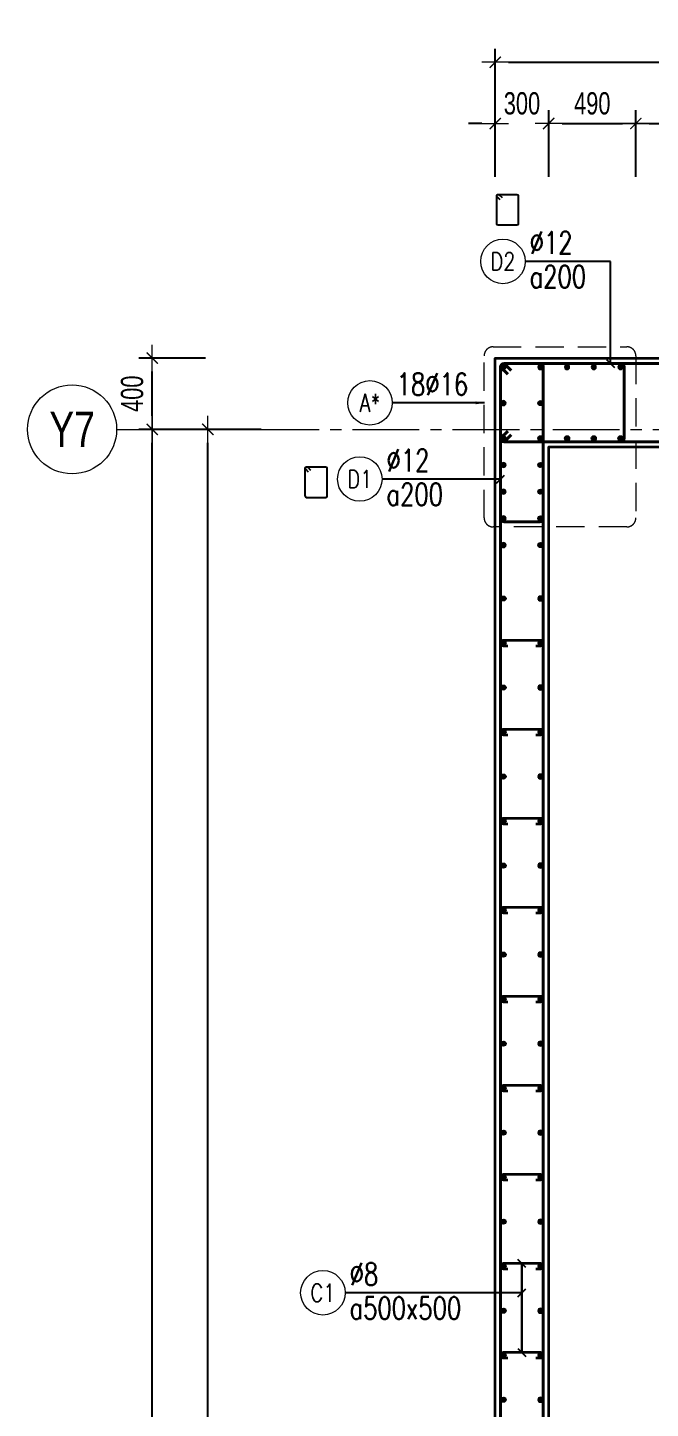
# Model space of a CAD drawing. Header units: millimetres. Extents: x 931337 to 1117500, y 19732 to 157199.
# Drawn here: x 1006675 to 1010173, y 111140 to 118895 of the extents above; entities that cross this region are included whole.
import ezdxf
from ezdxf.enums import TextEntityAlignment as Align

# ---------------------------------------------------------------- set-up
doc = ezdxf.new("R2010")
doc.units = ezdxf.units.MM
doc.header["$MEASUREMENT"] = 0
doc.linetypes.add('HIDDEN2', pattern=[4.7625, 3.175, -1.5875])
doc.linetypes.add('OF_Grid_1$0$CENTER2', pattern=[1.125, 0.75, -0.125, 0.125, -0.125])
doc.layers.get('0').update_dxf_attribs({"lineweight": 20})
doc.layers.get('Defpoints').update_dxf_attribs({"color": 151, "lineweight": 9})
for name, color, linetype, lineweight in [('KC-LEADER', 153, 'Continuous', 18), ('KC-THEP', 6, 'Continuous', 40), ('NDC_S_DIM', 1, 'Continuous', 15), ('NDC_S_HIDDEN', 8, 'HIDDEN2', 13), ('NDC_S_LEADER', 1, 'Continuous', 15), ('NDC_S_REBAR', 4, 'Continuous', 35), ('NDC_S_STIRRUP', 4, 'Continuous', 40), ('NDC_S_VN TEXT', 7, 'Continuous', 20), ('NDC_S_WALL', 6, 'Continuous', 35), ('OF_Grid_1$0$NDC_S_AXIS', 5, 'OF_Grid_1$0$CENTER2', 13), ('OF_Grid_1$0$NDC_S_SYMBOL', 1, 'Continuous', 15), ('OF_Grid_1$0$NDC_S_TEXT SYMBOL', 7, 'Continuous', 20)]:
    doc.layers.add(name, color=color, linetype=linetype, lineweight=lineweight)
doc.layers.add('Ligature', color=1, linetype='Continuous')
doc.styles.add('NDC_ARIAL', font='arial.ttf', dxfattribs={"width": 0.85})
doc.styles.add('NDC_DIM', font='', dxfattribs={"width": 0.75})
doc.styles.add('NDC_EN TXT', font='romans.shx', dxfattribs={"width": 0.8})
doc.styles.add('OF_Grid_1$0$NDC_ANNO', font='', dxfattribs={"width": 0.8})
doc.styles.get('NDC_DIM').set_extended_font_data('Dotum')
doc.styles.get('OF_Grid_1$0$NDC_ANNO').set_extended_font_data('Dotum')
doc.dimstyles.new('NDC_1-50', dxfattribs={"dimscale": 50, "dimtxt": 2.5, "dimasz": 1, "dimexe": 1.5, "dimexo": 0, "dimgap": 0.8, "dimtad": 1, "dimdec": 0, "dimdsep": 46, "dimtxsty": 'NDC_ARIAL', "dimblk": 'DIMMARK', "dimcen": 49999.938995, "dimdle": 1.5, "dimclrd": 1, "dimclre": 1, "dimclrt": 3, "dimadec": 0, "dimazin": 0, "dimtfac": 1, "dimtdec": 0, "dimtix": 1, "dimtmove": 2, "dimatfit": 3, "dimfxl": 1, "dimarcsym": 0})
doc.dimstyles.new('NDC_dim_30', dxfattribs={"dimscale": 30, "dimtxt": 2.5, "dimasz": 1.5, "dimexe": 1.5, "dimexo": 2.5, "dimgap": 1, "dimtad": 1, "dimdec": 0, "dimzin": 0, "dimdsep": 46, "dimtxsty": 'NDC_DIM', "dimblk": 'DIMMARK', "dimcen": 0.09, "dimdle": 1.2, "dimclrd": 1, "dimclre": 1, "dimclrt": 3, "dimadec": 0, "dimazin": 0, "dimtfac": 1, "dimtdec": 0, "dimtix": 1, "dimtofl": 0, "dimtmove": 0, "dimatfit": 3, "dimfxl": 6, "dimfxlon": 1, "dimtolj": 1, "dimtzin": 0, "dimarcsym": 0})
doc.dimstyles.new('NDC_dim_50', dxfattribs={"dimscale": 50, "dimtxt": 2.5, "dimasz": 1.5, "dimexe": 1.5, "dimexo": 2.5, "dimgap": 1, "dimtad": 1, "dimdec": 0, "dimzin": 0, "dimdsep": 46, "dimtxsty": 'NDC_DIM', "dimblk": 'DIMMARK', "dimcen": 0.09, "dimdle": 1.2, "dimclrd": 1, "dimclre": 1, "dimclrt": 3, "dimadec": 0, "dimazin": 0, "dimtfac": 1, "dimtdec": 0, "dimtix": 1, "dimtofl": 0, "dimtmove": 0, "dimatfit": 3, "dimfxl": 6, "dimfxlon": 1, "dimtolj": 1, "dimtzin": 0, "dimarcsym": 0})

# ---------------------------------------------------------------- blocks, each defined once
blk = doc.blocks.new('*U86')
at = {"layer": 'OF_Grid_1$0$NDC_S_SYMBOL'}
blk.add_line((5, 0), (9, 0), dxfattribs=at)
blk.add_circle((0, 0), 5, dxfattribs=at)
at = {"layer": 'OF_Grid_1$0$NDC_S_TEXT SYMBOL', "color": 7, "style": 'OF_Grid_1$0$NDC_ANNO', "width": 0.8}
blk.add_attdef('GRID', text='', height=4, rotation=270, dxfattribs=at).set_placement((0, 0), align=Align.MIDDLE)
blk = doc.blocks.new('THEP')
at = {"layer": 'KC-LEADER', "color": 6}
blk.add_circle((0, 0), 14, dxfattribs=at)
at = {"layer": 'KC-THEP'}
for p, q in [((-14, 0), (14, 0)), ((9.9, 9.9), (-9.9, -9.9)), ((-9.9, 9.9), (9.9, -9.9)), ((0, 14), (0, -14))]:
    blk.add_line(p, q, dxfattribs=at)
blk = doc.blocks.new('DIMMARK')
at = {"layer": 'NDC_S_DIM', "color": 1}
blk.add_line((-1.5, 0), (1, 0), dxfattribs=at)
at = {"layer": 'NDC_S_DIM', "color": 2, "const_width": 0.1}
blk.add_lwpolyline([(-0.42, -0.42), (0.42, 0.42)], dxfattribs=at)
blk = doc.blocks.new('*U12')
blk.add_circle((-2.5, 0), 2.5)
at = {"layer": 'NDC_S_VN TEXT', "color": 3, "style": 'NDC_EN TXT', "width": 0.75}
for tag, p in [('DK1', (0.5, 0.85)), ('KC1', (0.5, -2.97))]:
    blk.add_attdef(tag, p, '', height=2.5, dxfattribs=at)
at = {"layer": 'NDC_S_VN TEXT', "color": 7, "style": 'NDC_EN TXT', "width": 0.8}
blk.add_attdef('SH2', text='', height=2, dxfattribs=at).set_placement((-2.5, 0), align=Align.MIDDLE)
blk = doc.blocks.new('*U11')
blk.add_circle((-2.5, 0), 2.5)
at = {"layer": 'NDC_S_VN TEXT', "color": 3, "style": 'NDC_EN TXT', "width": 0.75}
for tag, p in [('DK1', (0.5, 0.85)), ('KC1', (0.5, -2.97))]:
    blk.add_attdef(tag, p, '', height=2.5, dxfattribs=at)
at = {"layer": 'NDC_S_VN TEXT', "color": 7, "style": 'NDC_EN TXT', "width": 0.8}
blk.add_attdef('SH2', text='', height=2, dxfattribs=at).set_placement((-2.5, 0), align=Align.MIDDLE)
blk = doc.blocks.new('*U13')
blk.add_circle((-2.5, 0), 2.5)
at = {"layer": 'NDC_S_VN TEXT', "color": 3, "style": 'NDC_EN TXT', "width": 0.75}
blk.add_attdef('DK1', (0.5, 0.85), '', height=2.5, dxfattribs=at)
at = {"layer": 'NDC_S_VN TEXT', "color": 7, "style": 'NDC_EN TXT', "width": 0.8}
blk.add_attdef('SH2', text='', height=2, dxfattribs=at).set_placement((-2.5, 0), align=Align.MIDDLE)
blk = doc.blocks.new('*D929')
at = {"layer": 'Defpoints', "color": 0, "ltscale": 200, "transparency": 16777216}
for p in [(1009601.9, 118356.8), (1009301.9, 117039.1), (1009601.9, 116539.1)]:
    blk.add_point(p, dxfattribs=at)
at = {"layer": 'NDC_S_DIM', "color": 1, "lineweight": -2, "ltscale": 200, "transparency": 16777216}
for p, q in [((1009301.9, 118056.8), (1009301.9, 118431.8)), ((1009601.9, 118056.8), (1009601.9, 118431.8)), ((1009226.9, 118356.8), (1009151.9, 118356.8)), ((1009676.9, 118356.8), (1009751.9, 118356.8))]:
    blk.add_line(p, q, dxfattribs=at)
at = {"layer": 'NDC_S_DIM', "color": 1, "lineweight": -2, "ltscale": 200, "transparency": 16777216, "xscale": 75, "yscale": 75, "zscale": 75}
blk.add_blockref('DIMMARK', (1009301.9, 118356.8), dxfattribs=at)
at = {"layer": 'NDC_S_DIM', "color": 1, "lineweight": -2, "ltscale": 200, "transparency": 16777216, "xscale": 75, "yscale": 75, "zscale": 75, "rotation": 180}
blk.add_blockref('DIMMARK', (1009601.9, 118356.8), dxfattribs=at)
at = {"layer": 'NDC_S_DIM', "color": 3, "ltscale": 200, "transparency": 16777216, "insert": (1009451.9, 118469.4), "char_height": 125, "attachment_point": 5, "style": 'NDC_DIM'}
blk.add_mtext('\\A1;300', dxfattribs=at)
blk = doc.blocks.new('*D930')
at = {"layer": 'Defpoints', "color": 0, "ltscale": 200, "transparency": 16777216}
for p in [(1010091.7, 118356.8), (1009601.9, 116539.1), (1010091.7, 116352.9)]:
    blk.add_point(p, dxfattribs=at)
at = {"layer": 'NDC_S_DIM', "color": 1, "lineweight": -2, "ltscale": 200, "transparency": 16777216}
for p, q in [((1009601.9, 118056.8), (1009601.9, 118431.8)), ((1010091.7, 118056.8), (1010091.7, 118431.8)), ((1009676.9, 118356.8), (1010016.7, 118356.8))]:
    blk.add_line(p, q, dxfattribs=at)
at = {"layer": 'NDC_S_DIM', "color": 1, "lineweight": -2, "ltscale": 200, "transparency": 16777216, "xscale": 75, "yscale": 75, "zscale": 75, "rotation": 180}
blk.add_blockref('DIMMARK', (1009601.9, 118356.8), dxfattribs=at)
at = {"layer": 'NDC_S_DIM', "color": 1, "lineweight": -2, "ltscale": 200, "transparency": 16777216, "xscale": 75, "yscale": 75, "zscale": 75}
blk.add_blockref('DIMMARK', (1010091.7, 118356.8), dxfattribs=at)
at = {"layer": 'NDC_S_DIM', "color": 3, "ltscale": 200, "transparency": 16777216, "insert": (1009846.8, 118469.4), "char_height": 125, "attachment_point": 5, "style": 'NDC_DIM'}
blk.add_mtext('\\A1;490', dxfattribs=at)
blk = doc.blocks.new('*D931')
at = {"layer": 'Defpoints', "color": 0, "ltscale": 200, "transparency": 16777216}
for p in [(1012301.9, 118356.8), (1012301.9, 116539.1), (1010091.7, 116352.9)]:
    blk.add_point(p, dxfattribs=at)
at = {"layer": 'NDC_S_DIM', "color": 1, "lineweight": -2, "ltscale": 200, "transparency": 16777216}
for p, q in [((1010091.7, 118056.8), (1010091.7, 118431.8)), ((1012301.9, 118056.8), (1012301.9, 118431.8)), ((1010166.7, 118356.8), (1012226.9, 118356.8))]:
    blk.add_line(p, q, dxfattribs=at)
at = {"layer": 'NDC_S_DIM', "color": 1, "lineweight": -2, "ltscale": 200, "transparency": 16777216, "xscale": 75, "yscale": 75, "zscale": 75, "rotation": 180}
blk.add_blockref('DIMMARK', (1010091.7, 118356.8), dxfattribs=at)
at = {"layer": 'NDC_S_DIM', "color": 1, "lineweight": -2, "ltscale": 200, "transparency": 16777216, "xscale": 75, "yscale": 75, "zscale": 75}
blk.add_blockref('DIMMARK', (1012301.9, 118356.8), dxfattribs=at)
at = {"layer": 'NDC_S_DIM', "color": 3, "ltscale": 200, "transparency": 16777216, "insert": (1011196.8, 118469.4), "char_height": 125, "attachment_point": 5, "style": 'NDC_DIM'}
blk.add_mtext('\\A1;2210', dxfattribs=at)
blk = doc.blocks.new('*D927')
at = {"layer": 'Defpoints', "color": 0, "ltscale": 200, "transparency": 16777216}
for p in [(1016401.7, 118700.8), (1016401.7, 117993.1), (1009301.9, 117897.8)]:
    blk.add_point(p, dxfattribs=at)
at = {"layer": 'NDC_S_DIM', "color": 1, "lineweight": -2, "ltscale": 200, "transparency": 16777216}
for p, q in [((1009301.9, 118400.8), (1009301.9, 118775.8)), ((1016401.7, 118400.8), (1016401.7, 118775.8)), ((1009376.9, 118700.8), (1016326.7, 118700.8))]:
    blk.add_line(p, q, dxfattribs=at)
at = {"layer": 'NDC_S_DIM', "color": 1, "lineweight": -2, "ltscale": 200, "transparency": 16777216, "xscale": 75, "yscale": 75, "zscale": 75, "rotation": 180}
blk.add_blockref('DIMMARK', (1009301.9, 118700.8), dxfattribs=at)
at = {"layer": 'NDC_S_DIM', "color": 1, "lineweight": -2, "ltscale": 200, "transparency": 16777216, "xscale": 75, "yscale": 75, "zscale": 75}
blk.add_blockref('DIMMARK', (1016401.7, 118700.8), dxfattribs=at)
at = {"layer": 'NDC_S_DIM', "color": 3, "ltscale": 200, "transparency": 16777216, "insert": (1012851.8, 118813.4), "char_height": 125, "attachment_point": 5, "style": 'NDC_DIM'}
blk.add_mtext('\\A1;7100', dxfattribs=at)
blk = doc.blocks.new('*D907')
at = {"layer": 'Defpoints', "color": 0, "transparency": 16777216}
for p in [(1007687.3, 116639.1), (1009931.2, 116639.1), (1010040.5, 105039.1)]:
    blk.add_point(p, dxfattribs=at)
at = {"layer": 'NDC_S_DIM', "color": 1, "lineweight": -2, "transparency": 16777216}
for p, q in [((1007987.3, 116639.1), (1007612.3, 116639.1)), ((1007687.3, 105114.1), (1007687.3, 116564.1)), ((1007987.3, 105039.1), (1007612.3, 105039.1))]:
    blk.add_line(p, q, dxfattribs=at)
at = {"layer": 'NDC_S_DIM', "color": 1, "lineweight": -2, "transparency": 16777216, "xscale": 75, "yscale": 75, "zscale": 75}
for p, rotation in [((1007687.3, 116639.1), 90), ((1007687.3, 105039.1), 270)]:
    blk.add_blockref('DIMMARK', p, dxfattribs=dict(at, rotation=rotation))
at = {"layer": 'NDC_S_DIM', "color": 3, "transparency": 16777216, "insert": (1007574.7, 110839.1), "char_height": 125, "attachment_point": 5, "rotation": 90, "style": 'NDC_DIM'}
blk.add_mtext('\\A1;11600', dxfattribs=at)
blk = doc.blocks.new('*D909')
at = {"layer": 'Defpoints', "color": 0, "ltscale": 200, "transparency": 16777216}
for p in [(1007374.7, 116639.1), (1009415.7, 116639.1), (1009415.8, 105039.3)]:
    blk.add_point(p, dxfattribs=at)
at = {"layer": 'NDC_S_DIM', "color": 1, "lineweight": -2, "ltscale": 200, "transparency": 16777216}
for p, q in [((1007674.7, 116639.1), (1007299.7, 116639.1)), ((1007374.7, 105114.3), (1007374.7, 116564.1)), ((1007674.7, 105039.3), (1007299.7, 105039.3))]:
    blk.add_line(p, q, dxfattribs=at)
at = {"layer": 'NDC_S_DIM', "color": 1, "lineweight": -2, "ltscale": 200, "transparency": 16777216, "xscale": 75, "yscale": 75, "zscale": 75}
for p, rotation in [((1007374.7, 116639.1), 90), ((1007374.7, 105039.3), 270)]:
    blk.add_blockref('DIMMARK', p, dxfattribs=dict(at, rotation=rotation))
at = {"layer": 'NDC_S_DIM', "color": 3, "ltscale": 200, "transparency": 16777216, "insert": (1007262.1, 110839.2), "char_height": 125, "attachment_point": 5, "rotation": 90, "style": 'NDC_DIM'}
blk.add_mtext('\\A1;11600', dxfattribs=at)
blk = doc.blocks.new('*D910')
at = {"layer": 'Defpoints', "color": 0, "ltscale": 200, "transparency": 16777216}
for p in [(1007374.7, 117039.1), (1009301.9, 117039.1), (1009415.7, 116639.1)]:
    blk.add_point(p, dxfattribs=at)
at = {"layer": 'NDC_S_DIM', "color": 1, "lineweight": -2, "ltscale": 200, "transparency": 16777216}
for p, q in [((1007674.7, 117039.1), (1007299.7, 117039.1)), ((1007374.7, 116714.1), (1007374.7, 116964.1)), ((1007674.7, 116639.1), (1007299.7, 116639.1))]:
    blk.add_line(p, q, dxfattribs=at)
at = {"layer": 'NDC_S_DIM', "color": 1, "lineweight": -2, "ltscale": 200, "transparency": 16777216, "xscale": 75, "yscale": 75, "zscale": 75}
for p, rotation in [((1007374.7, 117039.1), 90), ((1007374.7, 116639.1), 270)]:
    blk.add_blockref('DIMMARK', p, dxfattribs=dict(at, rotation=rotation))
at = {"layer": 'NDC_S_DIM', "color": 3, "ltscale": 200, "transparency": 16777216, "insert": (1007262.1, 116839.1), "char_height": 125, "attachment_point": 5, "rotation": 90, "style": 'NDC_DIM'}
blk.add_mtext('\\A1;400', dxfattribs=at)

msp = doc.modelspace()

# ---------------------------------------------------------------- linework, layer by layer
at = {"layer": 'Ligature'}
for points in [[(1009328.634, 117928.903), (1009312.668, 117944.869, -0.66817864), (1009318.441, 117958.807), (1009423.07, 117958.807, -0.41421356), (1009431.235, 117950.642), (1009431.235, 117793.535, -0.41421356), (1009423.07, 117785.37), (1009318.441, 117785.37, -0.41421356), (1009310.276, 117793.535), (1009310.276, 117950.642, -0.66817864), (1009324.214, 117956.416), (1009340.18, 117940.45)], [(1008252.992, 116398.855), (1008237.026, 116414.821, -0.66817864), (1008242.8, 116428.759), (1008347.428, 116428.759, -0.41421356), (1008355.593, 116420.594), (1008355.593, 116263.487, -0.41421356), (1008347.428, 116255.322), (1008242.799, 116255.322, -0.41421356), (1008234.635, 116263.487), (1008234.635, 116420.594, -0.66817864), (1008248.573, 116426.368), (1008264.539, 116410.402)]]:
    msp.add_lwpolyline(points, format="xyb", dxfattribs=at)
at = {"layer": 'NDC_S_HIDDEN', "ltscale": 50}
msp.add_lwpolyline([(1009289.483, 117102.458), (1010041.694, 117102.458, -0.41421356), (1010091.694, 117052.458), (1010091.694, 116141.513, -0.41421356), (1010041.694, 116091.513), (1009289.483, 116091.513, -0.41421356), (1009239.483, 116141.513), (1009239.483, 117052.458, -0.41421356)], format="xyb", close=True, dxfattribs=at)
at = {"layer": 'NDC_S_REBAR'}
for points in [[(1009530.365, 115424.057), (1009555.365, 115424.057, 1), (1009555.365, 115454.057), (1009348.341, 115454.057, 1), (1009348.341, 115424.057), (1009373.341, 115424.057)], [(1009530.365, 114924.057), (1009555.365, 114924.057, 1), (1009555.365, 114954.057), (1009348.341, 114954.057, 1), (1009348.341, 114924.057), (1009373.341, 114924.057)], [(1009530.365, 114424.057), (1009555.365, 114424.057, 1), (1009555.365, 114454.057), (1009348.341, 114454.057, 1), (1009348.341, 114424.057), (1009373.341, 114424.057)], [(1009530.365, 113924.057), (1009555.365, 113924.057, 1), (1009555.365, 113954.057), (1009348.341, 113954.057, 1), (1009348.341, 113924.057), (1009373.341, 113924.057)], [(1009530.365, 113424.057), (1009555.365, 113424.057, 1), (1009555.365, 113454.057), (1009348.341, 113454.057, 1), (1009348.341, 113424.057), (1009373.341, 113424.057)], [(1009530.365, 112924.057), (1009555.365, 112924.057, 1), (1009555.365, 112954.057), (1009348.341, 112954.057, 1), (1009348.341, 112924.057), (1009373.341, 112924.057)], [(1009530.365, 112424.057), (1009555.365, 112424.057, 1), (1009555.365, 112454.057), (1009348.341, 112454.057, 1), (1009348.341, 112424.057), (1009373.341, 112424.057)], [(1009530.365, 111924.057), (1009555.365, 111924.057, 1), (1009555.365, 111954.057), (1009348.341, 111954.057, 1), (1009348.341, 111924.057), (1009373.341, 111924.057)], [(1009530.365, 111424.057), (1009555.365, 111424.057, 1), (1009555.365, 111454.057), (1009348.341, 111454.057, 1), (1009348.341, 111424.057), (1009373.341, 111424.057)]]:
    msp.add_lwpolyline(points, format="xyb", dxfattribs=at)
at = {"layer": 'NDC_S_STIRRUP'}
for points in [[(1014109.513, 116609.057), (1014149.513, 116569.057, 0.41421356), (1014169.513, 116589.057), (1014169.513, 116989.057, 0.41421356), (1014149.513, 117009.057), (1009351.853, 117009.057, 0.41421356), (1009331.853, 116989.057), (1009331.853, 116589.057, 0.41421356), (1009351.853, 116569.057), (1014149.513, 116569.057, 0.41421356), (1014169.513, 116589.057), (1014129.513, 116629.057)], [(1009391.853, 116609.057), (1009351.853, 116569.057, -0.41421356), (1009331.853, 116589.057), (1009331.853, 116989.057, -0.41421356), (1009351.853, 117009.057), (1010005.365, 117009.057, -0.41421356), (1010025.365, 116989.057), (1010025.365, 116589.057, -0.41421356), (1010005.365, 116569.057), (1009351.853, 116569.057, -0.41421356), (1009331.853, 116589.057), (1009371.853, 116629.057)], [(1009371.853, 104729.057), (1009331.853, 104689.057, 0.41421356), (1009351.853, 104669.057), (1009551.853, 104669.057, 0.41421356), (1009571.853, 104689.057), (1009571.853, 116989.057, 0.41421356), (1009551.853, 117009.057), (1009351.853, 117009.057, 0.41421356), (1009331.853, 116989.057), (1009331.853, 104689.057, 0.41421356), (1009351.853, 104669.057), (1009391.853, 104709.057)], [(1009371.853, 116949.057), (1009331.853, 116989.057, -0.41421356), (1009351.853, 117009.057), (1009551.853, 117009.057, -0.41421356), (1009571.853, 116989.057), (1009571.853, 116140.447, -0.41421356), (1009551.853, 116120.447), (1009351.853, 116120.447, -0.41421356), (1009331.853, 116140.447), (1009331.853, 116989.057, -0.41421356), (1009351.853, 117009.057), (1009391.853, 116969.057)]]:
    msp.add_lwpolyline(points, format="xyb", dxfattribs=at)
at = {"layer": 'NDC_S_WALL'}
msp.add_lwpolyline([(1009301.853, 104639.057), (1009301.853, 117039.057), (1014199.513, 117039.057), (1014199.513, 116539.057), (1012601.853, 116539.057), (1012601.853, 114339.057), (1015401.853, 114339.057), (1015401.853, 116539.057), (1015301.853, 116539.057), (1015301.853, 117039.057), (1015701.853, 117039.057), (1015701.853, 107639.057)], dxfattribs=at)
msp.add_lwpolyline([(1012301.853, 105139.057), (1012301.853, 116539.057), (1009601.853, 116539.057), (1009601.853, 105139.057)], close=True, dxfattribs=at)
at = {"layer": 'OF_Grid_1$0$NDC_S_AXIS', "ltscale": 500}
msp.add_line((1007374.674, 116639.057), (1023224.998, 116639.057), dxfattribs=at)

# ---------------------------------------------------------------- block references
at = {"layer": 'KC-THEP'}
for p, rotation in [((1009348.341, 116989.057), 189.6685644363809), ((1009555.365, 116786.389), 9.66856443638095), ((1009555.365, 116589.057), 9.66856443638095), ((1009705.365, 116589.057), 9.66856443638095), ((1009855.365, 116589.057), 9.66856443638095), ((1010005.365, 116589.057), 9.66856443638095), ((1009555.365, 116439.057), 9.66856443638095), ((1009555.365, 116289.057), 9.66856443638095), ((1009555.365, 116139.057), 9.66856443638095), ((1009555.365, 115989.057), 9.66856443638095), ((1009348.341, 115689.057), 189.6685644363809), ((1009348.341, 115439.057), 189.6685644363809), ((1009348.341, 115189.057), 189.6685644363809), ((1009348.341, 114939.057), 189.6685644363809), ((1009348.341, 114689.057), 189.6685644363809), ((1009348.341, 114439.057), 189.6685644363809), ((1009348.341, 114189.057), 189.6685644363809), ((1009348.341, 113939.057), 189.6685644363809), ((1009348.341, 113689.057), 189.6685644363809), ((1009348.341, 113439.057), 189.6685644363809), ((1009348.341, 113189.057), 189.6685644363809), ((1009348.341, 112939.057), 189.6685644363809), ((1009348.341, 112689.057), 189.6685644363809), ((1009348.341, 112439.057), 189.6685644363809), ((1009348.341, 112189.057), 189.6685644363809), ((1009348.341, 111939.057), 189.6685644363809), ((1009348.341, 111689.057), 189.6685644363809), ((1009348.341, 111439.057), 189.6685644363809), ((1009348.341, 111189.057), 189.6685644363809)]:
    msp.add_blockref('THEP', p, dxfattribs=dict(at, rotation=rotation))
at = {"layer": 'KC-THEP', "xscale": -1}
for p, rotation in [((1009555.365, 116989.057), 170.331435563619), ((1009705.365, 116989.057), 170.331435563619), ((1009855.365, 116989.057), 170.331435563619), ((1010005.365, 116989.057), 170.331435563619), ((1009348.341, 116786.389), 350.3314355636191), ((1009348.341, 116589.057), 350.3314355636191), ((1009348.341, 116439.057), 350.3314355636191), ((1009348.341, 116289.057), 350.3314355636191), ((1009348.341, 116139.057), 350.3314355636191), ((1009348.341, 115989.057), 350.3314355636191), ((1009555.365, 115689.057), 170.331435563619), ((1009555.365, 115439.057), 170.331435563619), ((1009555.365, 115189.057), 170.331435563619), ((1009555.365, 114939.057), 170.331435563619), ((1009555.365, 114689.057), 170.331435563619), ((1009555.365, 114439.057), 170.331435563619), ((1009555.365, 114189.057), 170.331435563619), ((1009555.365, 113939.057), 170.331435563619), ((1009555.365, 113689.057), 170.331435563619), ((1009555.365, 113439.057), 170.331435563619), ((1009555.365, 113189.057), 170.331435563619), ((1009555.365, 112939.057), 170.331435563619), ((1009555.365, 112689.057), 170.331435563619), ((1009555.365, 112439.057), 170.331435563619), ((1009555.365, 112189.057), 170.331435563619), ((1009555.365, 111939.057), 170.331435563619), ((1009555.365, 111689.057), 170.331435563619), ((1009555.365, 111439.057), 170.331435563619), ((1009555.365, 111189.057), 170.331435563619)]:
    msp.add_blockref('THEP', p, dxfattribs=dict(at, rotation=rotation))
at = {"layer": 'NDC_S_VN TEXT', "xscale": 50, "yscale": 50, "zscale": 50}
for name, p, values in [('*U11', (1009469.903, 117582.272), {'SH2': 'D2', 'DK1': '%%C12', 'KC1': 'a200'}), ('*U13', (1008722.864, 116787.995), {'SH2': 'A*', 'DK1': '18%%C16'}), ('*U11', (1008665.916, 116359.856), {'SH2': 'D1', 'DK1': '%%C12', 'KC1': 'a200'}), ('*U12', (1008458.54, 111789.696), {'SH2': 'C1', 'DK1': '%%c8', 'KC1': 'a500x500'})]:
    msp.add_blockref(name, p, dxfattribs=at).add_auto_attribs(values)
at = {"layer": 'OF_Grid_1$0$NDC_S_AXIS'}
ref = msp.add_blockref('*U86', (1006924.674, 116639.057), dxfattribs=dict(at, xscale=50, yscale=50, zscale=50))
ref.add_attrib('GRID', 'Y7', dxfattribs={"layer": 'OF_Grid_1$0$NDC_S_TEXT SYMBOL', "color": 7, "height": 200, "style": 'OF_Grid_1$0$NDC_ANNO', "width": 0.8}).set_placement((1006924.674, 116639.057), align=Align.MIDDLE)
ref = msp.add_blockref('*U86', (1006924.674, 116639.057), dxfattribs=dict(at, xscale=50, yscale=50, zscale=50))
ref.add_attrib('GRID', 'Y7', dxfattribs={"layer": 'OF_Grid_1$0$NDC_S_TEXT SYMBOL', "color": 7, "height": 200, "style": 'OF_Grid_1$0$NDC_ANNO', "width": 0.8}).set_placement((1006924.674, 116639.057), align=Align.MIDDLE)

# ---------------------------------------------------------------- dimensions: what is measured, and where the dimension line sits
at = {"layer": 'NDC_S_DIM', "ltscale": 200}
for base, p1, p2, picture, middle in [((1016401.653, 118700.803), (1009301.853, 117897.832), (1016401.653, 117993.099), '*D927', (1012851.753, 118813.388)), ((1009601.853, 118356.809), (1009301.853, 117039.057), (1009601.853, 116539.057), '*D929', (1009451.853, 118469.393)), ((1010091.694, 118356.809), (1009601.853, 116539.057), (1010091.694, 116352.921), '*D930', (1009846.773, 118469.393)), ((1012301.853, 118356.809), (1010091.694, 116352.921), (1012301.853, 116539.057), '*D931', (1011196.773, 118469.393))]:
    dim = msp.add_linear_dim(base=base, p1=p1, p2=p2, dimstyle='NDC_dim_50', override={"dimtmove": 1}, dxfattribs=at)
    dim.commit()
    dim.dimension.update_dxf_attribs({"geometry": picture, "text_midpoint": middle})
for base, p1, p2, picture, middle in [((1007374.674, 117039.057), (1009415.741, 116639.057), (1009301.853, 117039.057), '*D910', (1007262.089, 116839.057)), ((1007374.674, 116639.057), (1009415.838, 105039.311), (1009415.741, 116639.057), '*D909', (1007262.089, 110839.184))]:
    dim = msp.add_linear_dim(base=base, p1=p1, p2=p2, angle=90, dimstyle='NDC_dim_50', override={"dimtmove": 1}, dxfattribs=at)
    dim.commit()
    dim.dimension.update_dxf_attribs({"geometry": picture, "text_midpoint": middle})
at = {"layer": 'NDC_S_DIM'}
dim = msp.add_linear_dim(base=(1007687.269, 116639.057), p1=(1010040.49, 105039.057), p2=(1009931.157, 116639.057), angle=90, dimstyle='NDC_dim_50', override={"dimtmove": 1}, dxfattribs=at)
dim.commit()
dim.dimension.update_dxf_attribs({"geometry": '*D907', "text_midpoint": (1007574.685, 110839.057)})

# ---------------------------------------------------------------- leaders
at = {"layer": 'NDC_S_LEADER'}
for points in [[(1009948.365, 117009.057), (1009948.365, 117582.272), (1009469.903, 117582.272)], [(1009331.853, 116359.856), (1008663.841, 116359.856)], [(1009451.853, 111954.057), (1009451.853, 111454.057)], [(1009451.853, 111454.057), (1009451.853, 111954.057)], [(1009451.853, 111789.695), (1008458.54, 111789.695)]]:
    msp.add_leader(points, dimstyle='NDC_dim_30', override={"dimtad": 0, "dimldrblk": 'Oblique'}, dxfattribs=at)
msp.add_leader([(1009241.632, 116787.995), (1008722.864, 116787.995)], dimstyle='NDC_1-50', dxfattribs=at)

doc.saveas('drawing.dxf')
